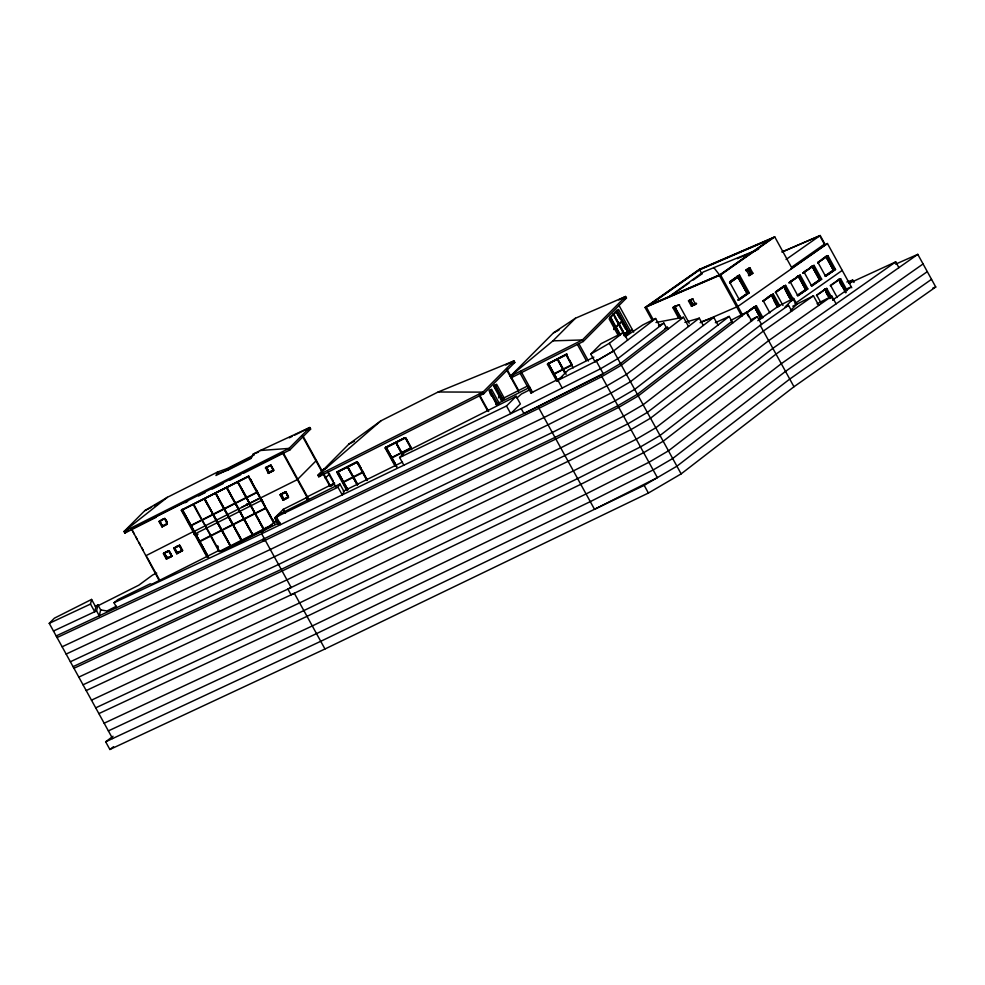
<?xml version="1.0" encoding="UTF-8"?>
<svg xmlns="http://www.w3.org/2000/svg" width="985" height="985" viewBox="0 0 985 985"><rect width="100%" height="100%" fill="white"/><g stroke="black" fill="none" stroke-linecap="round" stroke-linejoin="round"><path stroke-width="1.48" d="M91.58 599.422L95.804 607.105L94.732 611.747L90.509 604.064L91.58 599.422L54.421 618.149L49.25 623.345L112.598 738.578M97.946 604.95L100.655 609.863L99.276 615.81L96.567 610.885L97.946 604.95L95.299 606.292M243.504 473.292L289.873 449.936L310.632 429.054L309.795 427.515L260.274 450.514L253.231 454.06L251.655 457.533L215.974 475.509L217.562 472.024L226.858 468.688L254.302 454.873M338.003 487.218L339.899 483.992L344.122 491.675L342.226 494.901L338.003 487.218L276.391 516.916L280.614 524.599M251.027 458.481L227.695 470.227L218.399 473.563L217.562 472.024L167.364 497.314L144.783 510.649L124.011 531.531L124.861 533.057L156.233 517.26M126.942 530.977L124.861 533.057L128.469 530.213M159.016 580.214L131.485 528.933L134.416 534.264M164.667 518.492L167.204 524.291L161.996 526.913L159.041 521.545L159.902 520.683M167.191 523.515C166.884 514.564 155.433 521.016 162.87 525.633M161.996 526.913L162.857 526.052M206.924 556.857L181.326 510.316L182.188 509.454M193.208 504.529L201.703 519.969L190.979 525.362L182.126 509.417M146.137 555.589L194.143 531.186M204.289 498.939L212.908 514.256L204.363 498.878L193.713 504.209L202.073 519.784L212.908 514.256M215.506 493.226L223.866 508.802L215.506 493.226L204.671 498.755L213.154 514.195L204.732 498.693M215.752 493.165L226.599 487.637L235.095 503.076L224.248 508.605L215.752 493.165L224.309 508.543M226.846 487.587L235.329 503.027L226.907 487.513L237.68 482.059L246.176 497.499L235.329 503.027M169.038 550.615L171.993 555.996L166.367 559.049L163.411 553.668L164.261 552.807M191.189 525.756L199.684 541.196L210.531 535.668L202.036 520.228L191.189 525.756L208.5 557.301M237.68 482.059L246.041 497.622M237.927 481.997L246.484 497.376L257.134 492.044L248.774 476.469L237.927 481.997L246.546 497.314M177.349 553.225L182.828 550.319L176.771 553.804L173.816 548.436L174.665 547.574M179.442 545.382L181.979 551.181M181.326 510.316L248.651 476.174M166.367 559.049L167.216 558.187L164.63 553.225M179.504 545.739L182.102 550.283L177.509 552.659C170.614 548.054 180.76 541.701 181.659 549.408M212.994 514.773L221.477 530.213L213.055 514.699M213.425 514.515L221.847 530.016L213.363 514.576L224.211 509.048L232.571 524.623L224.211 509.048M176.771 553.804L177.632 552.942M224.457 508.999L233.002 524.365L243.787 518.91L235.304 503.47L224.457 508.999L233.076 524.303M265.31 467.998L270.518 465.376L273.473 470.756L268.277 473.379L265.741 467.567L268.696 472.948L273.904 470.325M268.277 473.379L269.127 472.517L266.603 467.493L269.077 472.16L273.596 469.845M131.054 529.364L283.114 452.546L308.859 499.358M235.095 503.076L226.538 487.71M235.304 503.47L243.787 518.91M235.612 503.347L244.034 518.849L235.674 503.273L246.385 497.881L254.807 513.382M246.385 497.881L254.869 513.32L244.034 518.849M246.632 497.819L255.115 513.259L246.632 497.819L257.467 492.291L265.125 506.573M213.117 514.638L202.282 520.166L210.901 535.471M210.605 536.172L219.101 551.612M221.687 530.595L230.305 545.899L221.76 530.533L211.11 535.865L219.47 551.428L230.305 545.899M222.068 530.41L230.552 545.85L222.13 530.336L232.916 524.882L241.276 540.445L232.916 524.882M233.15 524.82L241.707 540.199L252.492 534.732L243.997 519.292L233.15 524.82L241.768 540.125M260.606 497.917L297.347 479.621L316.394 460.475M243.874 519.415L252.492 534.732M263.512 529.216L255.078 513.702L263.438 529.277L252.726 534.67L244.305 519.169M255.324 513.653L263.82 529.093L255.324 513.653L266.172 508.125L274.532 523.688M265.827 507.866L255.115 513.259M280.085 494.889L285.835 492.131L288.248 496.871L285.724 491.835L288.248 497.647L283.04 500.269L280.085 494.889L280.947 494.027M281.316 494.445L283.778 499.112L281.254 494.507L285.773 492.192M283.04 500.269L283.902 499.407M252.726 534.67L244.243 519.23L255.078 513.702M278.275 524.5L274.655 517.925L283.323 509.356L285.49 513.308M264.239 529.228L266.098 527.357M348.961 444.05L317.921 475.262L318.771 476.789L483.783 393.668L514.81 362.455L513.973 360.916L438.14 391.993L380.912 420.829L348.961 444.05L354.415 441.305M325.259 478.23L329.532 473.933M346.917 490.678L336.833 472.332L337.683 471.47L347.73 489.668M347.471 467.173L353.036 476.949L347.533 467.099L338.114 471.815L343.433 481.85L353.036 476.949M347.84 466.976L353.283 476.888L347.902 466.915L357.383 462.137L362.886 471.987L353.283 476.888M330.911 486.43L334.087 483.229M332.364 485.408L334.604 483.155M353.123 477.466L357.333 484.768M357.58 484.706L353.627 477.146L357.715 484.583M395.231 466.336L385.135 447.99L385.997 447.128L396.807 466.791M362.973 472.504L353.492 477.269M395.908 442.696L401.227 452.743L391.747 457.508L386.305 447.609L395.908 442.696L401.289 452.669M396.155 442.647L401.597 452.546L396.155 442.647L405.758 437.734L411.201 447.646L401.597 452.546M402.865 455.538L401.56 452.989L402.803 455.599M401.806 452.94L403.234 455.353L401.806 452.94L411.41 448.027M403.85 465.191L399.627 457.508L404.663 452.447L516.152 396.278L520.375 403.961L510.735 413.651L506.512 405.968L516.152 396.278M489.422 391.427L491.564 389.272L499.493 403.69M553.533 332.807L510.292 376.282L511.141 377.821L583.231 341.5L626.472 298.024L625.623 296.485L575.437 318.254L553.533 332.807L558.975 330.061M513.296 375.654L511.141 377.821L513.444 375.913M618.826 299.908L625.623 296.485L582.394 339.96L510.292 376.282L552.967 340.847L575.437 318.254M498.57 397.201L500.134 395.625L494.248 385.935L500.134 395.625M498.558 397.706L500.121 396.118L502.165 399.836M498.779 397.583L500.355 396.007L502.399 399.725M556.796 381.207L547.426 364.167L548.276 363.305L556.205 377.723M557.448 359.254L562.767 369.289L554.026 373.697L548.583 363.785L557.448 359.254L562.891 369.166M563.26 368.981L557.695 359.193L563.198 369.043L572.002 364.573L569.281 359.623M547.426 364.167L566.855 353.947M566.424 354.797L557.695 359.193M609.727 317.552L616.007 311.235M614.64 312.947L616.647 310.94L622.089 320.851L613.655 329.212M565.082 373.327L563.1 369.547L565.021 373.389M565.39 373.204L563.482 369.363L566.141 374.374M572.076 365.09L563.346 369.486M562.189 388.016L557.966 380.333L568.185 370.065L593.856 357.124M613.877 329.593L622.298 321.233L627.753 331.145L624.527 334.26M590.791 354.046L601.121 343.654L623.419 332.425L609.346 343.297L590.791 354.046L595.014 361.729L613.569 350.98L655.628 318.487L659.851 326.17M595.014 361.729L597.082 359.648M624.478 334.802L627.617 331.637L616.807 311.974M623.874 335.626L628.061 331.416L616.536 310.447M624.404 335.368L628.59 331.157L617.053 310.176M624.835 335.663L630.068 330.406L618.543 309.438L609.124 318.906L618.494 335.947M626.017 334.937L629.218 331.711M625.82 335.873L632.21 329.446M790.413 310.632L796.84 304.18L793.664 298.418L785.107 307.024L788.529 305.35L791.706 311.112M849.71 283.064L852.702 280.06L854.02 282.461M276.391 516.916L279.691 513.998L339.899 483.992M516.928 397.989L521.41 394.012L530.595 389.395M380.912 420.829L317.921 475.262L482.933 392.129L513.973 360.916L505.785 365.041M318.771 476.789L322.206 473.822M116.722 607.646L114.026 602.734L117.917 599.557L150.237 583.846L151.998 584.167L218.892 550.467L222.044 551.021L279.9 522.493M167.364 497.314L124.011 531.531L289.024 448.397L309.795 427.515L294.786 435.075M261.875 532.097L273.596 522.875L277.647 520.843M666.562 327.993L663.853 323.08L617.792 358.663L600.53 368.759L521.225 408.59L261.653 533.747L114.026 602.734M668.384 328.879L667.498 327.266L620.488 363.576L600.961 375.002L538.093 406.682L262.761 539.411L263.648 541.024L538.98 408.295L601.847 376.615L621.375 365.189L683.442 317.256L688.503 326.466M703.302 325.456L699.288 318.155L626.448 374.411L606.908 385.837L544.04 417.505L270.309 549.495L62.129 646.776M717.979 325.062L713.756 317.379L630.462 381.7L610.922 393.138L548.054 424.806L274.322 556.796L66.143 654.077M732.766 322.945L729.171 316.419L634.685 389.383L615.145 400.821L552.277 432.489L278.546 564.479L70.366 661.76M731.88 321.332L637.381 394.296L617.854 405.734L554.986 437.402L281.205 569.416L73.062 666.673M751.604 320.975L746.753 312.147L638.268 395.921L618.74 407.347L555.872 439.014L282.092 571.029L73.949 668.286M818.744 305.412L813.462 295.808L763.363 331.058L650.519 418.194L630.979 429.62L568.111 461.3L291.055 594.829L287.891 589.079L564.947 455.538L627.814 423.858L647.354 412.432L761.467 324.311L757.243 316.628L643.131 404.749L623.591 416.175L560.724 447.855L286.955 579.857L78.812 677.114M113.041 736.251L105.666 741.803L109.889 749.486L324.964 648.992L648.401 493.042L681.14 473.883L793.972 386.748L935.75 287.004L917.798 254.352L895.648 264.128M109.889 749.486L113.57 746.704M668.987 296.78L703.352 271.971L758.573 249.217M788.529 305.35L760.186 325.296L793.972 386.748M836.093 303.848L831.869 296.165L768.632 340.662L655.801 427.798L636.261 439.224L573.393 470.892L299.625 602.906L91.482 700.163M898.899 267.649L895.734 261.887L772.856 348.345L660.024 435.481L640.484 446.907L577.616 478.575L303.848 610.589L95.705 707.846M917.798 254.352L776.032 354.108L663.188 441.231L643.648 452.669L580.781 484.337L307.012 616.351L98.869 713.608M923.08 263.955L781.302 363.699L668.47 450.834L648.93 462.273L586.063 493.941L312.294 625.943L104.151 723.212M927.304 271.638L785.525 371.382L672.693 458.517L653.154 469.956L590.286 501.624L316.517 633.626L108.375 730.895M931.527 279.321L789.748 379.065L676.917 466.2L644.178 485.359L320.741 641.309L105.666 741.803M652.279 320.617L645.064 307.505L699.239 269.434L774.752 236.88L792.063 268.376M700.433 268.93L646.259 306.988L653.474 320.113M699.645 269.804L649.423 305.079L720.17 274.581L770.393 239.293L699.645 269.804L701.862 273.83M669.332 296.817L689.438 282.695M693.206 280.048L701.997 273.867M678.603 318.081L672.841 307.591L674.824 306.2L676.264 308.822M674.688 306.901L681.3 318.315M773.557 237.397L719.382 275.455L741.877 316.357M645.064 307.505L720.577 274.938L774.752 236.88M692.64 299.058L695.595 304.427L691.433 306.224L688.478 300.844L692.59 298.714M690.325 300.166L692.861 304.771L696.42 303.232M691.433 306.224L693.415 304.833M745.657 270.309L747.972 268.683L750.927 274.064M729.7 281.735L738.356 275.652L748.071 293.321L738.171 300.265M746.014 270.149L748.748 268.351L751.703 273.731L749.388 275.344M739.538 275.135L729.651 282.092L739.366 299.76L749.253 292.804L739.538 275.135L737.162 276.157L747.196 293.284L737.79 299.896M745.953 270.629L749.93 267.834L752.885 273.214L749.425 275.652L746.47 270.272M730.451 281.735L736.645 277.388M746.137 270.555L748.292 269.09L750.829 273.695L748.489 275.246M729.577 282.449L738.233 276.366L747.652 293.493L738.639 299.736M729.614 282.855L738.196 276.92L729.799 282.781M748.612 275.689L751.284 273.904L748.329 268.536M786.067 259.486L820.197 235.513L825.258 244.723L822.45 245.942M791.755 267.132L824.408 244.206M790.93 268.782L827.437 243.517L851.766 287.743M827.437 243.517L737.888 306.433L700.138 322.711M749.523 310.189L754.473 306.704L760.986 318.574M767.586 297.495L771.292 294.897L777.818 306.754M776.242 291.412L783.666 286.204L791.632 300.696M789.601 282.03L793.307 279.42M795.782 277.684L798.256 275.948L805.865 289.775M804.696 271.429L807.171 269.693M809.633 267.957L812.108 266.221L819.717 280.048M822.253 259.092L825.972 256.482L833.569 270.309M746.174 312.639L754.83 306.557L761.343 318.414M762.993 300.819L771.649 294.737L778.175 306.594M775.367 292.126L784.442 285.872L792.408 300.363M817.661 262.416L826.735 256.149L834.344 269.976L825.27 276.243M746.211 313.045L756.431 305.867L762.956 317.724M763.03 301.225L773.262 294.047L779.775 305.904M775.404 292.533L785.624 285.354L795.043 302.481M789.995 282.289L800.226 275.098L807.823 288.925L797.924 295.882L790.327 282.055L789.133 282.572L799.032 275.615L806.629 289.442L797.554 295.709M803.846 272.55L814.078 265.371L821.675 279.198L811.775 286.142L804.179 272.316L802.984 272.833L812.884 265.876L820.493 279.703L811.418 285.97M817.71 262.823L827.929 255.632L835.526 269.459L825.639 276.416L818.03 262.589M746.384 312.971L754.793 307.111L760.58 318.746M763.215 301.151L771.612 295.291L777.842 306.618M775.577 292.459L783.986 286.61L791.238 300.61M788.997 283.027L798.576 276.354L805.755 289.405L797.173 295.34M802.849 273.301L812.428 266.615L819.606 279.678L811.209 285.539M817.882 262.736L826.292 256.888L833.47 269.939L825.061 275.8M757.822 320.667L778.827 305.892L793.664 298.418M799.266 294.293L807.823 288.925M811.874 285.441L818.055 281.094M825.725 275.701L835.526 269.459M794.957 303.614L842.224 270.407M816.479 295.18L825.565 288.925L830.626 298.147M830.343 285.453L839.417 279.186L845.93 291.055M816.528 295.599L826.747 288.408L833.273 300.265M830.38 285.859L840.599 278.681L847.125 290.538M832.682 299.994L851.311 286.894L847.112 288.716M625.241 336.722L642.626 325.038L655.628 318.487M557.966 380.333L596.307 361.076L613.569 350.98M730.808 320.396L746.753 312.147M817.082 303.799L831.869 296.165M144.783 510.649L151.604 507.213M154.325 505.834L157.058 504.468M230.699 467.37L251.15 457.065M289.331 437.82L292.065 436.454M307.911 430.433L310.632 429.054L307.886 430.334M154.707 517.236L183.395 502.781M184.86 502.83L187.593 501.463M198.502 495.96L205.323 492.525M212.144 489.089L223.053 483.598M229.862 480.163L240.783 474.659M164.827 518.344L159.472 521.114L162.426 526.482L166.6 524.242M248.811 476.026L181.757 509.885L207.355 556.427M269.927 465.326L265.888 467.419L268.843 472.8M159.041 521.545L164.249 518.923M193.343 504.394L182.496 509.922L191.041 525.3M266.479 467.616L271.06 465.24M162.734 525.768L167.327 523.392M269.127 472.517L271.725 471.212M623.751 299.391L626.472 298.024M213.154 514.195L224.001 508.666M512.089 363.834L514.81 362.455L512.003 363.6M613.089 314.277L613.643 313.944L618.986 323.966M609.986 317.404L615.44 327.315M241.731 507.213L259.264 498.385M193.996 531.469L260.828 497.807M193.897 534.461L262.096 500.109M321.332 470.559L326.786 467.813M322.193 470.165L324.939 468.786M195.449 535.434L198.083 534.104M622.089 320.851L616.881 312.405M622.298 321.233L627.753 331.145M168.016 550.997L164.113 552.967L167.068 558.335M179.726 545.099L174.517 547.722L177.472 553.102M284.702 492.217L280.799 494.175L283.754 499.555M167.893 551.12L163.83 553.238L166.797 558.618L171.993 555.996M174.246 548.005L179.59 545.222M285.872 491.687L280.516 494.458L283.471 499.838L288.679 497.216M619.097 323.856L618.543 324.188L615.133 317.995M163.411 553.668L169.161 550.91C154.657 555.208 178.901 563.137 169.026 551.046M173.816 548.436L179.565 545.665M489.656 390.774L496.625 404.527M615.65 327.697L616.204 327.365L620.291 334.802M566.707 354.095L547.857 363.736L557.214 380.776M338.877 470.941L356.262 462.174M404.576 437.845L385.849 447.276L396.66 466.939M210.765 535.606L221.613 530.078M221.847 530.016L232.694 524.488M356.139 462.31L337.252 471.901L347.348 490.247M404.453 437.968L385.566 447.559L395.662 465.905M283.778 499.112L288.371 496.736M336.833 472.332L356.89 462.211L366.986 480.569M385.135 447.99L405.204 437.882L411.693 449.677M210.741 536.049L199.893 541.578L208.438 556.956M172.276 555.712L166.945 558.47L163.99 553.09M287.657 497.597L283.618 499.69L280.663 494.31M182.397 550.75L177.201 553.373L174.394 547.845M627.1 331.908L630.068 330.406M500.355 396.007L501.944 399.947M624.749 334.149L624.194 334.481L618.752 324.57L619.306 324.237L624.65 334.26M307 496.945L334.42 483.179M500.515 399.664L527.985 385.775M563.1 369.547L554.247 374.078L557.645 380.272M495.689 404.527L529.905 387.29M96.665 606.415L138.823 585.176L152.675 574.981L156.726 573.098M353.258 477.331L343.642 482.231L347.791 489.607M401.56 452.989L391.956 457.902L396.179 465.203M274.655 517.925L278.632 515.918M658.546 325.752L663.853 323.08M530.977 392.953L562.386 377.132M230.552 545.85L241.399 540.322M263.82 529.093L271.983 524.906M220.505 551.391L272.513 525.128M221.293 551.292L269.077 527.221M221.637 551.218L269.693 527.012M116.415 606.218L106.959 610.995L100.655 609.863M750.41 320.076L757.243 316.628M792.79 306.224L813.462 295.808M343.248 491.244L402.471 462.027M399.627 457.508L506.512 405.968M49.25 623.345L90.509 604.064M53.473 631.028L96.567 610.885M56.182 635.941L264.362 538.66L261.653 533.747M57.068 637.554L265.248 540.273L291.178 587.54L83.035 684.797M86.2 690.559L294.343 593.302L324.964 648.992M664.863 328.498L667.498 327.266M848.848 283.397L895.734 261.887M715.344 322.686L729.171 316.419M699.436 269.619L772.572 238.087M737.297 258.649L755.655 250.732M647.243 306.286L720.38 274.753M782.225 251.877L820.197 235.513M782.028 252.012L819.754 235.747L824.827 244.97M747.553 268.868L749.93 267.834M748.292 269.09L750.829 273.695M738.233 276.366L747.295 293.653M678.874 304.722L673.826 306.889L680.315 318.697M672.841 307.591L679.551 304.734M688.478 300.844L692.997 298.935M752.885 273.214L750.508 274.236L749.031 271.552M695.533 303.54L693.009 304.673L690.473 300.056M696.592 303.737L692.43 305.535L689.463 300.154M825.553 256.666L827.929 255.632M746.876 293.825L749.253 292.804M811.702 266.393L814.078 265.371M797.838 276.132L800.226 275.098M783.247 286.376L785.624 285.354M773.262 294.047L772.068 294.564L778.593 306.421M771.612 295.291L777.485 306.778M756.431 305.867L755.249 306.372L761.762 318.241M819.298 280.22L821.675 279.198M838.223 279.703L840.599 278.681M838.961 279.925L845.696 292.594M824.371 289.43L826.747 288.408M825.11 289.664L829.776 298.553M699.288 318.155L684.92 322.403M932.869 288.051L935.75 287.004M253.231 454.06L258.55 452.152M701.074 321.935L713.756 317.379M846.891 281.981L852.702 280.06M655.973 322.501L683.442 317.256M260.274 450.514L289.024 448.397L289.873 449.936M552.967 340.847L582.394 339.96L583.231 341.5M438.14 391.993L482.933 392.129L483.783 393.668L480.791 393.655M713.756 267.489L720.195 275.812M826.317 256.334L833.926 270.161M838.998 279.371L845.512 291.228M838.641 279.518L845.881 292.705M826.107 256.962L833.285 270.025M839.676 282.338L841.843 286.29M830.712 285.625L837.225 297.495M812.465 266.061L820.074 279.888M825.147 289.098L830.22 298.332M824.79 289.258L829.949 298.467M812.256 266.701L819.434 279.752M825.824 292.077L827.991 296.029M816.848 295.365L821.195 303.269M798.613 275.8L806.222 289.627M798.404 276.428L805.582 289.491M784.023 286.044L791.989 300.548M783.801 286.684L791.423 300.524M785.427 290.329L789.773 298.246M775.724 292.311L782.976 305.485M773.779 300.339L777.399 306.926M763.363 301.004L769.876 312.861M738.024 277.007L747.012 293.37M754.621 307.197L760.839 318.524M746.544 312.811L748.711 316.764M720.577 274.938L742.321 314.498M690.116 299.699L693.071 305.079M689.82 299.908L692.775 305.288M679.145 304.87L689.229 323.228M674.479 306.446L681.054 318.487M674.183 306.655L680.66 318.45M619.023 305.461L633.663 332.093M616.955 313.452L619.897 318.795M622.052 322.723L625.413 328.83M613.421 314.067L618.875 323.966M619.085 324.361L627.642 340.108M613.199 314.178L618.765 324.077M618.863 324.471L624.416 334.371M615.994 326.983L610.54 317.071L614.074 324.841M620.181 334.9L615.982 327.476L619.959 335.011M610.207 317.293L615.662 327.205M616.438 328.83L619.048 333.89M609.346 343.297L681.14 473.883M596.307 361.076L603.226 373.672L523.921 413.503L521.225 408.59M600.961 375.002L657.377 477.639L594.509 509.307L538.093 406.682M578.897 343.728L588.427 361.064M577.419 344.479L586.21 360.473M644.178 485.359L648.401 493.042M566.437 354.378L567.877 357.001M566.486 354.735L571.866 364.709M566.006 354.809L573.208 367.91M548.128 363.453L557.362 380.629M520.93 371.234L532.663 392.559M520.178 373.315L531.174 393.31M506.61 368.575L518.332 389.9M506.918 370.335L518.639 391.661M504.517 398.629L496.6 384.212L494.027 386.797L501.956 401.215M495.11 384.963L503.039 399.381M494.593 385.221L502.51 399.639M494.47 385.825L499.912 395.736M494.138 385.443L495.578 388.065M497.019 390.688L502.067 399.861M490.074 390.023L498.004 404.441M489.557 390.282L497.363 404.786M489.114 390.503L497.142 404.897M490.037 393.384L491.478 396.007M479.116 394.148L488.646 411.471M479.424 395.908L487.489 410.573M405.623 437.869L411.077 447.781M385.714 447.412L395.81 465.757M358.195 462.95L361.076 468.195M362.517 470.805L363.958 473.428M357.444 462.076L367.183 479.806M363.034 472.431L367.06 479.929M353.184 477.393L357.21 484.891M337.535 471.618L347.619 489.964M337.399 471.741L347.496 490.099M328.953 473.206L333.349 481.197M327.796 472.295L335.86 486.959M303.208 436.478L322.304 471.224M323.782 473.908L330.431 486.011M302.05 435.579L321.873 471.655M323.351 474.339L330.012 486.442M282.683 452.965L308.428 499.789M307.812 500.38L306.36 497.745L283.101 509.417L284.554 512.052M306.15 497.807L307.591 500.442M286.61 493.029L288.088 495.726M270.949 464.945L273.534 469.919M270.937 465.376L273.473 469.98M266.024 467.296L268.979 472.665M275.037 517.691L277.93 522.949M250.264 478.685L251.729 481.345M256.112 489.323L257.577 491.983M261.961 499.961L263.426 502.621M272.919 519.895L274.384 522.555M250.067 478.735L259.597 496.157M261.714 500.011L265.507 506.832M266.873 509.405L271.38 517.507M271.835 518.418L274.655 523.564M248.232 476.605L273.818 523.158M246.903 503.63L247.641 504.973M226.858 468.688L227.695 470.227M217.697 545.801L218.436 547.155M182.04 509.602L208.352 557.461M181.905 509.725L208.217 557.584M165.566 519.686L167.044 522.37M180.329 546.577L181.806 549.261M165.406 519.834L166.884 522.518M159.742 520.831L162.574 526.335M168.607 551.046L171.562 556.427M135.881 536.923L137.346 539.595M138.811 542.255L140.276 544.927M141.742 547.586L143.207 550.258M146.876 556.931L159.447 579.783"/></g></svg>
